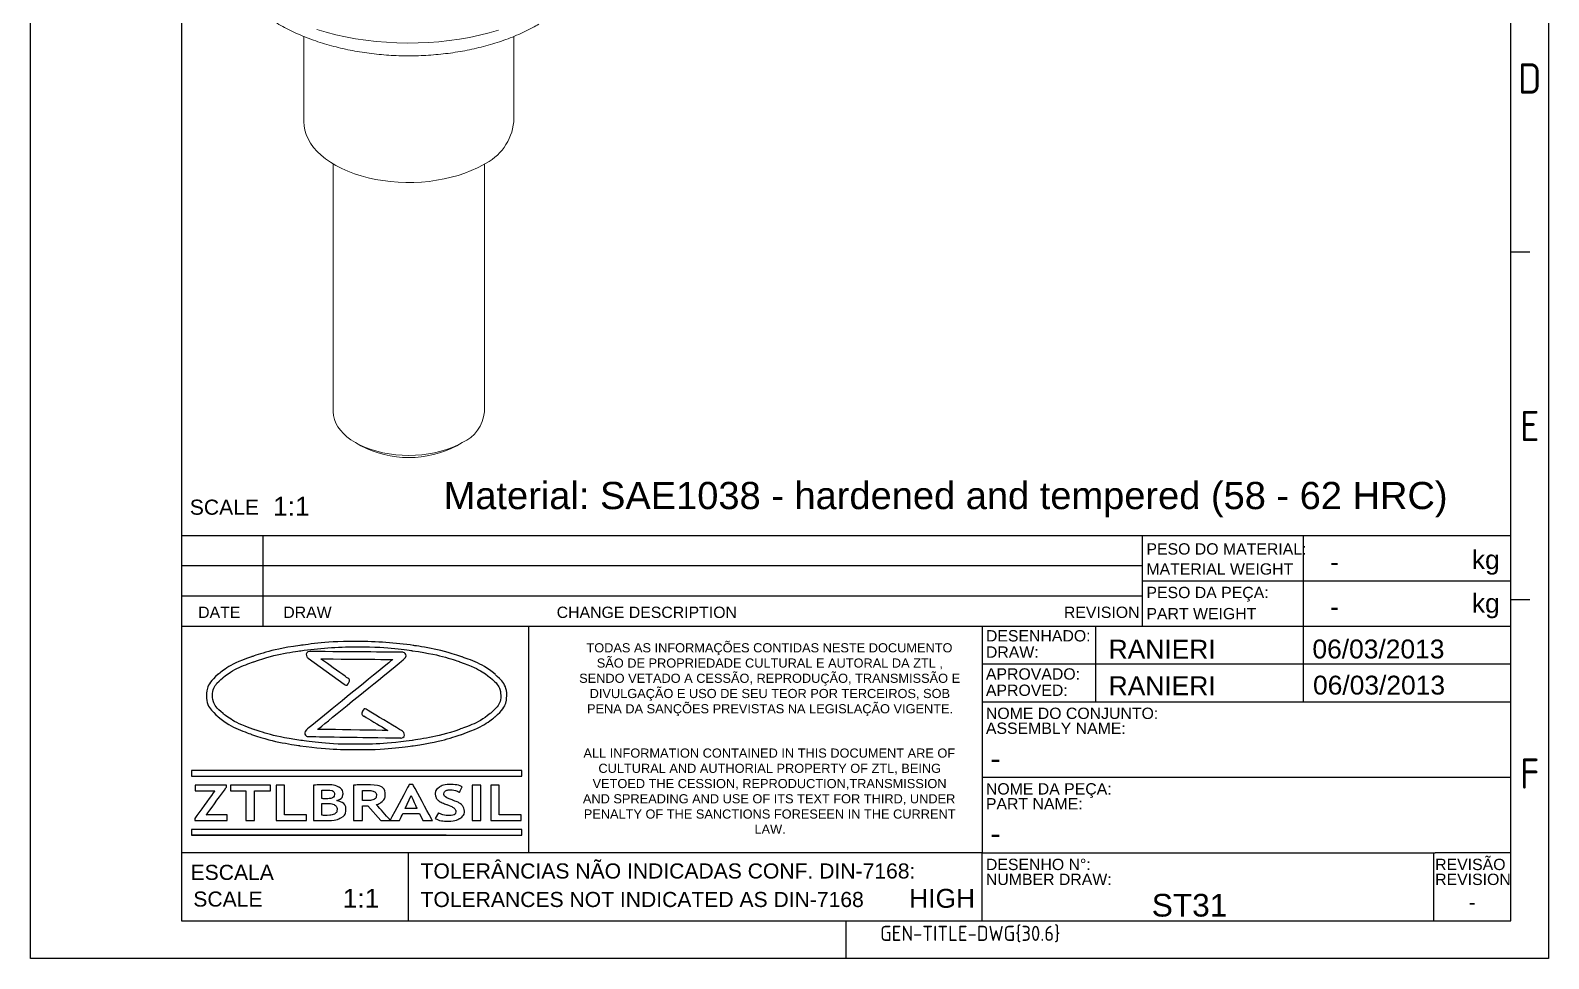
# Model space of a CAD drawing. Header units: millimetres. Extents: x 5006 to 5107, y 1363 to 1504.
# Drawn here: x 5006.1 to 5106.6, y 1363.1 to 1424.6 of the extents above; entities that cross this region are included whole.
import ezdxf
from ezdxf.enums import TextEntityAlignment as Align

# ---------------------------------------------------------------- set-up
doc = ezdxf.new("R2010")
doc.units = ezdxf.units.MM
doc.linetypes.add('ACAD_ISO02W100', pattern=[15, 12, -3])
doc.layers.add('AM_8', color=40, linetype='ACAD_ISO02W100', lineweight=35)
doc.layers.add('Camada 1', color=7, linetype='Continuous')
doc.styles.add('ACISOTS', font='isocp.shx', dxfattribs={"height": 1})
doc.styles.get("Standard").update_dxf_attribs({"font": 'arial.ttf'})

msp = doc.modelspace()

# ---------------------------------------------------------------- linework, layer by layer
at = {"color": 135, "lineweight": 25}
for p, q in [((5006.134, 1363.145), (5006.134, 1503.645)), ((5106.634, 1503.645), (5106.634, 1363.145)), ((5105.384, 1409.895), (5104.134, 1409.895)), ((5105.384, 1386.895), (5104.134, 1386.895)), ((5060.134, 1363.145), (5060.134, 1365.645)), ((5106.634, 1363.145), (5006.134, 1363.145))]:
    msp.add_line(p, q, dxfattribs=at)
for p, q in [((5016.134, 1501.145), (5016.134, 1365.645)), ((5104.134, 1365.645), (5104.134, 1501.145)), ((5016.134, 1391.145), (5104.134, 1391.145)), ((5016.134, 1391.145), (5016.134, 1365.645)), ((5016.134, 1391.145), (5079.758, 1391.145)), ((5021.536, 1385.145), (5021.536, 1391.145)), ((5079.758, 1385.145), (5079.758, 1391.145)), ((5090.384, 1391.145), (5090.384, 1388.145)), ((5104.134, 1365.645), (5104.134, 1391.145)), ((5079.758, 1389.145), (5016.134, 1389.145)), ((5079.758, 1388.145), (5104.134, 1388.145)), ((5090.384, 1388.145), (5090.384, 1385.145)), ((5016.134, 1387.145), (5079.758, 1387.145)), ((5016.134, 1385.145), (5069.134, 1385.145)), ((5039.101, 1385.145), (5039.101, 1370.145)), ((5069.134, 1385.145), (5069.134, 1375.645)), ((5069.134, 1385.145), (5104.134, 1385.145)), ((5076.634, 1385.145), (5076.634, 1380.145)), ((5090.384, 1385.145), (5090.384, 1380.145)), ((5069.134, 1382.645), (5104.134, 1382.645)), ((5069.134, 1380.145), (5104.134, 1380.145)), ((5069.134, 1375.645), (5069.134, 1370.145)), ((5069.134, 1375.145), (5104.134, 1375.145)), ((5069.134, 1370.145), (5016.134, 1370.145)), ((5031.134, 1370.145), (5031.134, 1365.645)), ((5069.134, 1365.645), (5069.134, 1370.145)), ((5069.134, 1370.145), (5099.134, 1370.145)), ((5099.011, 1370.145), (5099.011, 1365.645)), ((5104.134, 1370.145), (5099.134, 1370.145)), ((5016.134, 1365.645), (5104.134, 1365.645)), ((5016.134, 1365.645), (5104.134, 1365.645))]:
    msp.add_line(p, q)
at = {"color": 7, "linetype": 'Continuous', "lineweight": 15}
for p, q in [((5024.236, 1424.177), (5024.236, 1418.523)), ((5038.136, 1418.523), (5038.136, 1424.177)), ((5026.186, 1415.737), (5026.186, 1399.335)), ((5036.186, 1399.335), (5036.186, 1415.737)), ((5027.65, 1397.294), (5028.003, 1397.09)), ((5034.368, 1397.09), (5034.722, 1397.294))]:
    msp.add_line(p, q, dxfattribs=at)
at = {"color": 8, "linetype": 'Continuous', "lineweight": 15, "flags": 128}
msp.add_lwpolyline([(5037.129, 1424.586), (5036.504, 1424.408), (5035.863, 1424.251), (5035.208, 1424.114), (5034.542, 1423.997), (5033.865, 1423.902), (5033.18, 1423.828), (5032.49, 1423.776), (5031.795, 1423.746), (5031.099, 1423.738), (5030.403, 1423.752), (5029.709, 1423.787), (5029.019, 1423.845), (5028.336, 1423.924), (5027.662, 1424.024), (5026.998, 1424.146), (5026.347, 1424.288), (5025.71, 1424.451), (5025.089, 1424.634)], dxfattribs=at)
at = {"color": 7, "linetype": 'Continuous', "lineweight": 15, "flags": 128}
for points in [[(5036.1, 1415.686), (5035.724, 1415.485), (5035.323, 1415.299), (5034.899, 1415.132), (5034.455, 1414.983), (5033.993, 1414.853), (5033.516, 1414.743), (5033.026, 1414.654), (5032.526, 1414.586), (5032.019, 1414.54), (5031.507, 1414.515), (5030.993, 1414.513), (5030.481, 1414.532), (5029.972, 1414.573), (5029.47, 1414.635), (5028.977, 1414.719), (5028.496, 1414.824), (5028.031, 1414.948), (5027.582, 1415.093), (5027.153, 1415.256), (5026.746, 1415.437), (5026.363, 1415.634), (5026.007, 1415.848), (5025.678, 1416.076), (5025.38, 1416.317), (5025.114, 1416.571), (5024.881, 1416.835), (5024.682, 1417.109), (5024.519, 1417.39), (5024.392, 1417.677), (5024.302, 1417.969), (5024.25, 1418.264), (5024.236, 1418.523)], [(5026.186, 1399.335), (5026.205, 1399.083), (5026.262, 1398.833), (5026.356, 1398.588), (5026.487, 1398.347), (5026.654, 1398.115), (5026.856, 1397.891), (5027.09, 1397.679), (5027.356, 1397.479), (5027.65, 1397.294), (5027.972, 1397.123), (5028.318, 1396.97), (5028.686, 1396.835), (5029.073, 1396.719), (5029.476, 1396.622), (5029.892, 1396.547), (5030.318, 1396.492), (5030.75, 1396.459), (5031.186, 1396.448), (5031.622, 1396.459), (5032.054, 1396.492), (5032.48, 1396.547), (5032.896, 1396.622), (5033.299, 1396.719), (5033.686, 1396.835), (5034.054, 1396.97), (5034.4, 1397.123), (5034.721, 1397.294)]]:
    msp.add_lwpolyline(points, dxfattribs=at)
at = {"color": 7, "linetype": 'Continuous', "lineweight": 15}
for centre, radius, start, end in [((5034.617, 1418.899), 3.538, 294.77393, 353.90593), ((5033.696, 1399.575), 2.502, 294.20249, 354.47737), ((5031.186, 1403.178), 6.87, 242.40312, 297.59151)]:
    msp.add_arc(centre, radius, start, end, dxfattribs=at)
msp.add_open_spline([(5018.439, 1431.099), (5018.439, 1430.988), (5018.441, 1430.732), (5018.483, 1430.333), (5018.558, 1429.904), (5018.668, 1429.479), (5018.81, 1429.059), (5018.984, 1428.645), (5019.191, 1428.238), (5019.431, 1427.839), (5019.702, 1427.448), (5020.006, 1427.067), (5020.342, 1426.696), (5020.708, 1426.337), (5021.105, 1425.992), (5021.53, 1425.66), (5021.982, 1425.345), (5022.459, 1425.046), (5022.96, 1424.764), (5023.483, 1424.501), (5024.026, 1424.257), (5024.588, 1424.032), (5025.165, 1423.826), (5025.758, 1423.641), (5026.364, 1423.475), (5026.982, 1423.33), (5027.609, 1423.205), (5028.246, 1423.101), (5028.889, 1423.018), (5029.538, 1422.955), (5030.191, 1422.913), (5030.846, 1422.892), (5031.502, 1422.891), (5032.158, 1422.912), (5032.811, 1422.953), (5033.459, 1423.015), (5034.103, 1423.098), (5034.739, 1423.201), (5035.367, 1423.325), (5035.985, 1423.47), (5036.592, 1423.635), (5037.185, 1423.819), (5037.764, 1424.024), (5038.327, 1424.249), (5038.872, 1424.494), (5039.359, 1424.737), (5039.657, 1424.905), (5039.787, 1424.978)], degree=3, knots=[0, 0, 0, 0, 0.01561112, 0.03597616, 0.05635653, 0.07681303, 0.0974032, 0.11817922, 0.13918554, 0.16045631, 0.18201294, 0.20386216, 0.22599524, 0.24838886, 0.27100779, 0.29380913, 0.31674717, 0.33977785, 0.36286223, 0.38596707, 0.40906272, 0.43213401, 0.45517145, 0.47817008, 0.5011284, 0.52404742, 0.54692997, 0.56978012, 0.59260279, 0.61540349, 0.63818809, 0.6609627, 0.68373359, 0.70650715, 0.7292877, 0.75208166, 0.77489549, 0.79773557, 0.82060814, 0.84351916, 0.86647413, 0.8894778, 0.91253377, 0.93564394, 0.95880776, 0.98202122, 1, 1, 1, 1], dxfattribs=at)
at = {"layer": 'AM_8', "color": 0, "linetype": 'Continuous'}
msp.add_line((5016.797, 1371.315), (5033.649, 1371.315), dxfattribs=at)
at = {"layer": 'Camada 1'}
for points, knots in [([(5027.73, 1384.132), (5029.057, 1384.132), (5030.326, 1384.039), (5031.484, 1383.871), (5031.484, 1383.871), (5032.689, 1383.696), (5033.775, 1383.44), (5034.686, 1383.122), (5034.686, 1383.122), (5035.62, 1382.796), (5036.375, 1382.402), (5036.891, 1381.961), (5036.891, 1381.961), (5037.393, 1381.532), (5037.671, 1381.057), (5037.671, 1380.555), (5037.671, 1380.555), (5037.671, 1380.053), (5037.393, 1379.579), (5036.891, 1379.15), (5036.891, 1379.15), (5036.375, 1378.709), (5035.62, 1378.315), (5034.686, 1377.989), (5034.686, 1377.989), (5033.775, 1377.671), (5032.689, 1377.414), (5031.484, 1377.239), (5031.484, 1377.239), (5030.326, 1377.071), (5029.057, 1376.978), (5027.73, 1376.978), (5027.73, 1376.978), (5026.403, 1376.978), (5025.135, 1377.071), (5023.976, 1377.239), (5023.976, 1377.239), (5022.772, 1377.414), (5021.686, 1377.671), (5020.775, 1377.989), (5020.775, 1377.989), (5019.84, 1378.315), (5019.086, 1378.709), (5018.57, 1379.15), (5018.57, 1379.15), (5018.068, 1379.579), (5017.79, 1380.053), (5017.79, 1380.555), (5017.79, 1380.555), (5017.79, 1381.057), (5018.068, 1381.532), (5018.57, 1381.961), (5018.57, 1381.961), (5019.086, 1382.402), (5019.84, 1382.796), (5020.775, 1383.122), (5020.775, 1383.122), (5021.686, 1383.44), (5022.772, 1383.696), (5023.976, 1383.871), (5023.976, 1383.871), (5025.135, 1384.039), (5026.403, 1384.132), (5027.73, 1384.132)], [0, 0, 0, 0, 0.0588235, 0.0588235, 0.0588235, 0.0882353, 0.1176471, 0.1176471, 0.1176471, 0.1470588, 0.1764706, 0.1764706, 0.1764706, 0.2058824, 0.2352941, 0.2352941, 0.2352941, 0.2647059, 0.2941176, 0.2941176, 0.2941176, 0.3235294, 0.3529412, 0.3529412, 0.3529412, 0.3823529, 0.4117647, 0.4117647, 0.4117647, 0.4411765, 0.4705882, 0.4705882, 0.4705882, 0.5, 0.5294118, 0.5294118, 0.5294118, 0.5588235, 0.5882353, 0.5882353, 0.5882353, 0.6176471, 0.6470588, 0.6470588, 0.6470588, 0.6764706, 0.7058824, 0.7058824, 0.7058824, 0.7352941, 0.7647059, 0.7647059, 0.7647059, 0.7941176, 0.8235294, 0.8235294, 0.8235294, 0.8529412, 0.8823529, 0.8823529, 0.8823529, 0.9411765, 1, 1, 1, 1]), ([(5027.73, 1383.779), (5026.426, 1383.779), (5025.182, 1383.689), (5024.048, 1383.524), (5024.048, 1383.524), (5022.869, 1383.354), (5021.808, 1383.104), (5020.92, 1382.794), (5020.92, 1382.794), (5020.056, 1382.492), (5019.361, 1382.136), (5018.886, 1381.745), (5018.886, 1381.745), (5018.437, 1381.374), (5018.188, 1380.972), (5018.188, 1380.555), (5018.188, 1380.555), (5018.188, 1380.139), (5018.437, 1379.737), (5018.886, 1379.365), (5018.886, 1379.365), (5019.361, 1378.974), (5020.056, 1378.618), (5020.92, 1378.317), (5020.92, 1378.317), (5021.808, 1378.007), (5022.869, 1377.757), (5024.048, 1377.586), (5024.048, 1377.586), (5025.182, 1377.422), (5026.426, 1377.331), (5027.73, 1377.331), (5027.73, 1377.331), (5029.034, 1377.331), (5030.278, 1377.422), (5031.413, 1377.586), (5031.413, 1377.586), (5032.592, 1377.757), (5033.653, 1378.007), (5034.54, 1378.317), (5034.54, 1378.317), (5035.404, 1378.618), (5036.1, 1378.974), (5036.574, 1379.365), (5036.574, 1379.365), (5037.024, 1379.737), (5037.273, 1380.139), (5037.273, 1380.555), (5037.273, 1380.555), (5037.273, 1380.972), (5037.024, 1381.374), (5036.574, 1381.745), (5036.574, 1381.745), (5036.1, 1382.136), (5035.404, 1382.492), (5034.54, 1382.794), (5034.54, 1382.794), (5033.653, 1383.104), (5032.592, 1383.354), (5031.413, 1383.524), (5031.413, 1383.524), (5030.278, 1383.689), (5029.034, 1383.779), (5027.73, 1383.779)], [0, 0, 0, 0, 0.0588235, 0.0588235, 0.0588235, 0.0882353, 0.1176471, 0.1176471, 0.1176471, 0.1470588, 0.1764706, 0.1764706, 0.1764706, 0.2058824, 0.2352941, 0.2352941, 0.2352941, 0.2647059, 0.2941176, 0.2941176, 0.2941176, 0.3235294, 0.3529412, 0.3529412, 0.3529412, 0.3823529, 0.4117647, 0.4117647, 0.4117647, 0.4411765, 0.4705882, 0.4705882, 0.4705882, 0.5, 0.5294118, 0.5294118, 0.5294118, 0.5588235, 0.5882353, 0.5882353, 0.5882353, 0.6176471, 0.6470588, 0.6470588, 0.6470588, 0.6764706, 0.7058824, 0.7058824, 0.7058824, 0.7352941, 0.7647059, 0.7647059, 0.7647059, 0.7941176, 0.8235294, 0.8235294, 0.8235294, 0.8529412, 0.8823529, 0.8823529, 0.8823529, 0.9411765, 1, 1, 1, 1]), ([(5026.904, 1381.317), (5026.904, 1381.317), (5024.522, 1383.023), (5024.522, 1383.023), (5024.522, 1383.023), (5024.345, 1383.15), (5024.417, 1383.473), (5024.626, 1383.471), (5024.626, 1383.471), (5024.626, 1383.471), (5030.776, 1383.422), (5030.776, 1383.422), (5030.776, 1383.422), (5030.978, 1383.42), (5031.053, 1383.116), (5030.888, 1382.981), (5030.888, 1382.981), (5030.888, 1382.981), (5025.162, 1378.317), (5025.162, 1378.317), (5025.162, 1378.317), (5025.162, 1378.317), (5029.803, 1378.242), (5029.803, 1378.242), (5029.803, 1378.242), (5029.803, 1378.242), (5028.242, 1379.182), (5028.242, 1379.182), (5028.242, 1379.182), (5028.14, 1379.244), (5028.037, 1379.306), (5028.126, 1379.52), (5028.126, 1379.52), (5028.216, 1379.735), (5028.319, 1379.673), (5028.421, 1379.611), (5028.421, 1379.611), (5028.421, 1379.611), (5030.761, 1378.202), (5030.761, 1378.202), (5030.761, 1378.202), (5030.953, 1378.086), (5030.885, 1377.743), (5030.669, 1377.746), (5030.669, 1377.746), (5030.669, 1377.746), (5024.519, 1377.845), (5024.519, 1377.845), (5024.519, 1377.845), (5024.318, 1377.848), (5024.244, 1378.152), (5024.408, 1378.285), (5024.408, 1378.285), (5024.408, 1378.285), (5030.128, 1382.945), (5030.128, 1382.945), (5030.128, 1382.945), (5030.128, 1382.945), (5025.361, 1382.984), (5025.361, 1382.984), (5025.361, 1382.984), (5025.361, 1382.984), (5027.109, 1381.731), (5027.109, 1381.731), (5027.109, 1381.731), (5027.207, 1381.661), (5027.304, 1381.591), (5027.201, 1381.384), (5027.201, 1381.384), (5027.098, 1381.177), (5027.001, 1381.247), (5026.904, 1381.317)], [0, 0, 0, 0, 0.0526316, 0.0526316, 0.0526316, 0.0789474, 0.1052632, 0.1052632, 0.1052632, 0.1315789, 0.1578947, 0.1578947, 0.1578947, 0.1842105, 0.2105263, 0.2105263, 0.2105263, 0.2368421, 0.2631579, 0.2631579, 0.2631579, 0.2894737, 0.3157895, 0.3157895, 0.3157895, 0.3421053, 0.3684211, 0.3684211, 0.3684211, 0.3947368, 0.4210526, 0.4210526, 0.4210526, 0.4473684, 0.4736842, 0.4736842, 0.4736842, 0.5, 0.5263158, 0.5263158, 0.5263158, 0.5526316, 0.5789474, 0.5789474, 0.5789474, 0.6052632, 0.6315789, 0.6315789, 0.6315789, 0.6578947, 0.6842105, 0.6842105, 0.6842105, 0.7105263, 0.7368421, 0.7368421, 0.7368421, 0.7631579, 0.7894737, 0.7894737, 0.7894737, 0.8157895, 0.8421053, 0.8421053, 0.8421053, 0.8684211, 0.8947368, 0.8947368, 0.8947368, 0.9473684, 1, 1, 1, 1]), ([(5016.839, 1375.598), (5016.839, 1375.598), (5038.621, 1375.598), (5038.621, 1375.598), (5038.621, 1375.598), (5038.621, 1375.598), (5038.664, 1375.598), (5038.664, 1375.598), (5038.664, 1375.598), (5038.664, 1375.598), (5038.664, 1375.555), (5038.664, 1375.555), (5038.664, 1375.555), (5038.664, 1375.555), (5038.664, 1375.272), (5038.664, 1375.272), (5038.664, 1375.272), (5038.664, 1375.272), (5038.664, 1375.229), (5038.664, 1375.229), (5038.664, 1375.229), (5038.664, 1375.229), (5038.621, 1375.229), (5038.621, 1375.229), (5038.621, 1375.229), (5038.621, 1375.229), (5016.839, 1375.229), (5016.839, 1375.229), (5016.839, 1375.229), (5016.839, 1375.229), (5016.797, 1375.229), (5016.797, 1375.229), (5016.797, 1375.229), (5016.797, 1375.229), (5016.797, 1375.272), (5016.797, 1375.272), (5016.797, 1375.272), (5016.797, 1375.272), (5016.797, 1375.555), (5016.797, 1375.555), (5016.797, 1375.555), (5016.797, 1375.555), (5016.797, 1375.598), (5016.797, 1375.598), (5016.797, 1375.598), (5016.797, 1375.598), (5016.839, 1375.598), (5016.839, 1375.598)], [0, 0, 0, 0, 0.0769231, 0.0769231, 0.0769231, 0.1153846, 0.1538462, 0.1538462, 0.1538462, 0.1923077, 0.2307692, 0.2307692, 0.2307692, 0.2692308, 0.3076923, 0.3076923, 0.3076923, 0.3461538, 0.3846154, 0.3846154, 0.3846154, 0.4230769, 0.4615385, 0.4615385, 0.4615385, 0.5, 0.5384615, 0.5384615, 0.5384615, 0.5769231, 0.6153846, 0.6153846, 0.6153846, 0.6538462, 0.6923077, 0.6923077, 0.6923077, 0.7307692, 0.7692308, 0.7692308, 0.7692308, 0.8076923, 0.8461538, 0.8461538, 0.8461538, 0.9230769, 1, 1, 1, 1]), ([(5017.013, 1372.283), (5017.013, 1372.283), (5017.013, 1372.417), (5017.013, 1372.417), (5017.013, 1372.417), (5017.013, 1372.417), (5018.346, 1374.26), (5018.346, 1374.26), (5018.346, 1374.26), (5018.346, 1374.26), (5017.036, 1374.26), (5017.036, 1374.26), (5017.036, 1374.26), (5017.036, 1374.26), (5017.036, 1374.63), (5017.036, 1374.63), (5017.036, 1374.63), (5017.036, 1374.63), (5019.118, 1374.63), (5019.118, 1374.63), (5019.118, 1374.63), (5019.118, 1374.63), (5019.118, 1374.496), (5019.118, 1374.496), (5019.118, 1374.496), (5019.118, 1374.496), (5017.782, 1372.653), (5017.782, 1372.653), (5017.782, 1372.653), (5017.782, 1372.653), (5019.166, 1372.653), (5019.166, 1372.653), (5019.166, 1372.653), (5019.166, 1372.653), (5019.166, 1372.283), (5019.166, 1372.283), (5019.166, 1372.283), (5019.166, 1372.283), (5017.013, 1372.283), (5017.013, 1372.283)], [0, 0, 0, 0, 0.0909091, 0.0909091, 0.0909091, 0.1363636, 0.1818182, 0.1818182, 0.1818182, 0.2272727, 0.2727273, 0.2727273, 0.2727273, 0.3181818, 0.3636364, 0.3636364, 0.3636364, 0.4090909, 0.4545455, 0.4545455, 0.4545455, 0.5, 0.5454545, 0.5454545, 0.5454545, 0.5909091, 0.6363636, 0.6363636, 0.6363636, 0.6818182, 0.7272727, 0.7272727, 0.7272727, 0.7727273, 0.8181818, 0.8181818, 0.8181818, 0.9090909, 1, 1, 1, 1]), ([(5020.967, 1374.26), (5020.967, 1374.26), (5020.967, 1372.283), (5020.967, 1372.283), (5020.967, 1372.283), (5020.967, 1372.283), (5020.4, 1372.283), (5020.4, 1372.283), (5020.4, 1372.283), (5020.4, 1372.283), (5020.4, 1374.26), (5020.4, 1374.26), (5020.4, 1374.26), (5020.4, 1374.26), (5019.384, 1374.26), (5019.384, 1374.26), (5019.384, 1374.26), (5019.384, 1374.26), (5019.384, 1374.63), (5019.384, 1374.63), (5019.384, 1374.63), (5019.384, 1374.63), (5022.029, 1374.63), (5022.029, 1374.63), (5022.029, 1374.63), (5022.029, 1374.63), (5022.029, 1374.26), (5022.029, 1374.26), (5022.029, 1374.26), (5022.029, 1374.26), (5020.967, 1374.26), (5020.967, 1374.26)], [0, 0, 0, 0, 0.1111111, 0.1111111, 0.1111111, 0.1666667, 0.2222222, 0.2222222, 0.2222222, 0.2777778, 0.3333333, 0.3333333, 0.3333333, 0.3888889, 0.4444444, 0.4444444, 0.4444444, 0.5, 0.5555556, 0.5555556, 0.5555556, 0.6111111, 0.6666667, 0.6666667, 0.6666667, 0.7222222, 0.7777778, 0.7777778, 0.7777778, 0.8888889, 1, 1, 1, 1]), ([(5022.4, 1372.283), (5022.4, 1372.283), (5022.4, 1374.63), (5022.4, 1374.63), (5022.4, 1374.63), (5022.4, 1374.63), (5022.967, 1374.63), (5022.967, 1374.63), (5022.967, 1374.63), (5022.967, 1374.63), (5022.967, 1372.653), (5022.967, 1372.653), (5022.967, 1372.653), (5022.967, 1372.653), (5024.411, 1372.653), (5024.411, 1372.653), (5024.411, 1372.653), (5024.411, 1372.653), (5024.411, 1372.283), (5024.411, 1372.283), (5024.411, 1372.283), (5024.411, 1372.283), (5022.4, 1372.283), (5022.4, 1372.283)], [0, 0, 0, 0, 0.1428571, 0.1428571, 0.1428571, 0.2142857, 0.2857143, 0.2857143, 0.2857143, 0.3571429, 0.4285714, 0.4285714, 0.4285714, 0.5, 0.5714286, 0.5714286, 0.5714286, 0.6428571, 0.7142857, 0.7142857, 0.7142857, 0.8571429, 1, 1, 1, 1]), ([(5025.845, 1372.283), (5025.845, 1372.283), (5024.868, 1372.283), (5024.868, 1372.283), (5024.868, 1372.283), (5024.868, 1372.283), (5024.868, 1374.629), (5024.868, 1374.629), (5024.868, 1374.629), (5025.299, 1374.644), (5025.6, 1374.651), (5025.773, 1374.651), (5025.773, 1374.651), (5026.105, 1374.651), (5026.364, 1374.599), (5026.551, 1374.495), (5026.551, 1374.495), (5026.738, 1374.391), (5026.831, 1374.242), (5026.831, 1374.049), (5026.831, 1374.049), (5026.831, 1373.863), (5026.697, 1373.716), (5026.43, 1373.608), (5026.43, 1373.608), (5026.826, 1373.506), (5027.025, 1373.297), (5027.025, 1372.98), (5027.025, 1372.98), (5027.025, 1372.766), (5026.915, 1372.597), (5026.696, 1372.471), (5026.696, 1372.471), (5026.476, 1372.346), (5026.193, 1372.283), (5025.845, 1372.283)], [0, 0, 0, 0, 0.1, 0.1, 0.1, 0.15, 0.2, 0.2, 0.2, 0.25, 0.3, 0.3, 0.3, 0.35, 0.4, 0.4, 0.4, 0.45, 0.5, 0.5, 0.5, 0.55, 0.6, 0.6, 0.6, 0.65, 0.7, 0.7, 0.7, 0.75, 0.8, 0.8, 0.8, 0.9, 1, 1, 1, 1]), ([(5025.435, 1374.296), (5025.435, 1374.296), (5025.435, 1373.733), (5025.435, 1373.733), (5025.435, 1373.733), (5025.522, 1373.729), (5025.614, 1373.727), (5025.71, 1373.727), (5025.71, 1373.727), (5026.079, 1373.727), (5026.264, 1373.829), (5026.264, 1374.033), (5026.264, 1374.033), (5026.264, 1374.213), (5026.096, 1374.303), (5025.76, 1374.303), (5025.76, 1374.303), (5025.672, 1374.303), (5025.563, 1374.301), (5025.435, 1374.296)], [0, 0, 0, 0, 0.1666667, 0.1666667, 0.1666667, 0.25, 0.3333333, 0.3333333, 0.3333333, 0.4166667, 0.5, 0.5, 0.5, 0.5833333, 0.6666667, 0.6666667, 0.6666667, 0.8333333, 1, 1, 1, 1]), ([(5029.327, 1372.283), (5029.327, 1372.283), (5028.475, 1373.252), (5028.475, 1373.252), (5028.475, 1373.252), (5028.389, 1373.253), (5028.27, 1373.257), (5028.115, 1373.264), (5028.115, 1373.264), (5028.115, 1373.264), (5028.115, 1372.283), (5028.115, 1372.283), (5028.115, 1372.283), (5028.115, 1372.283), (5027.526, 1372.283), (5027.526, 1372.283), (5027.526, 1372.283), (5027.526, 1372.283), (5027.526, 1374.63), (5027.526, 1374.63), (5027.526, 1374.63), (5027.558, 1374.63), (5027.681, 1374.634), (5027.895, 1374.643), (5027.895, 1374.643), (5028.109, 1374.651), (5028.281, 1374.655), (5028.412, 1374.655), (5028.412, 1374.655), (5029.223, 1374.655), (5029.629, 1374.424), (5029.629, 1373.962), (5029.629, 1373.962), (5029.629, 1373.823), (5029.572, 1373.697), (5029.461, 1373.582), (5029.461, 1373.582), (5029.349, 1373.468), (5029.208, 1373.388), (5029.038, 1373.341), (5029.038, 1373.341), (5029.038, 1373.341), (5029.982, 1372.283), (5029.982, 1372.283), (5029.982, 1372.283), (5029.982, 1372.283), (5029.327, 1372.283), (5029.327, 1372.283)], [0, 0, 0, 0, 0.0769231, 0.0769231, 0.0769231, 0.1153846, 0.1538462, 0.1538462, 0.1538462, 0.1923077, 0.2307692, 0.2307692, 0.2307692, 0.2692308, 0.3076923, 0.3076923, 0.3076923, 0.3461538, 0.3846154, 0.3846154, 0.3846154, 0.4230769, 0.4615385, 0.4615385, 0.4615385, 0.5, 0.5384615, 0.5384615, 0.5384615, 0.5769231, 0.6153846, 0.6153846, 0.6153846, 0.6538462, 0.6923077, 0.6923077, 0.6923077, 0.7307692, 0.7692308, 0.7692308, 0.7692308, 0.8076923, 0.8461538, 0.8461538, 0.8461538, 0.9230769, 1, 1, 1, 1]), ([(5028.115, 1374.268), (5028.115, 1374.268), (5028.115, 1373.616), (5028.115, 1373.616), (5028.115, 1373.616), (5028.22, 1373.61), (5028.3, 1373.607), (5028.355, 1373.607), (5028.355, 1373.607), (5028.592, 1373.607), (5028.765, 1373.631), (5028.875, 1373.68), (5028.875, 1373.68), (5028.985, 1373.73), (5029.04, 1373.825), (5029.04, 1373.967), (5029.04, 1373.967), (5029.04, 1374.082), (5028.981, 1374.163), (5028.863, 1374.209), (5028.863, 1374.209), (5028.745, 1374.255), (5028.56, 1374.278), (5028.307, 1374.278), (5028.307, 1374.278), (5028.246, 1374.278), (5028.182, 1374.275), (5028.115, 1374.268)], [0, 0, 0, 0, 0.125, 0.125, 0.125, 0.1875, 0.25, 0.25, 0.25, 0.3125, 0.375, 0.375, 0.375, 0.4375, 0.5, 0.5, 0.5, 0.5625, 0.625, 0.625, 0.625, 0.6875, 0.75, 0.75, 0.75, 0.875, 1, 1, 1, 1]), ([(5032.119, 1372.283), (5032.119, 1372.283), (5031.886, 1372.759), (5031.886, 1372.759), (5031.886, 1372.759), (5031.886, 1372.759), (5030.791, 1372.759), (5030.791, 1372.759), (5030.791, 1372.759), (5030.791, 1372.759), (5030.568, 1372.283), (5030.568, 1372.283), (5030.568, 1372.283), (5030.568, 1372.283), (5029.938, 1372.283), (5029.938, 1372.283), (5029.938, 1372.283), (5029.938, 1372.283), (5031.212, 1374.663), (5031.212, 1374.663), (5031.212, 1374.663), (5031.212, 1374.663), (5031.461, 1374.663), (5031.461, 1374.663), (5031.461, 1374.663), (5031.461, 1374.663), (5032.745, 1372.283), (5032.745, 1372.283), (5032.745, 1372.283), (5032.745, 1372.283), (5032.119, 1372.283), (5032.119, 1372.283)], [0, 0, 0, 0, 0.1111111, 0.1111111, 0.1111111, 0.1666667, 0.2222222, 0.2222222, 0.2222222, 0.2777778, 0.3333333, 0.3333333, 0.3333333, 0.3888889, 0.4444444, 0.4444444, 0.4444444, 0.5, 0.5555556, 0.5555556, 0.5555556, 0.6111111, 0.6666667, 0.6666667, 0.6666667, 0.7222222, 0.7777778, 0.7777778, 0.7777778, 0.8888889, 1, 1, 1, 1]), ([(5031.336, 1373.945), (5031.336, 1373.945), (5030.952, 1373.078), (5030.952, 1373.078), (5030.952, 1373.078), (5030.952, 1373.078), (5031.72, 1373.078), (5031.72, 1373.078), (5031.72, 1373.078), (5031.72, 1373.078), (5031.336, 1373.945), (5031.336, 1373.945)], [0, 0, 0, 0, 0.25, 0.25, 0.25, 0.375, 0.5, 0.5, 0.5, 0.75, 1, 1, 1, 1]), ([(5032.93, 1372.412), (5032.93, 1372.412), (5033.14, 1372.786), (5033.14, 1372.786), (5033.14, 1372.786), (5033.363, 1372.671), (5033.584, 1372.613), (5033.8, 1372.613), (5033.8, 1372.613), (5034.134, 1372.613), (5034.3, 1372.699), (5034.3, 1372.869), (5034.3, 1372.869), (5034.3, 1372.95), (5034.26, 1373.026), (5034.182, 1373.098), (5034.182, 1373.098), (5034.104, 1373.171), (5033.942, 1373.253), (5033.697, 1373.343), (5033.697, 1373.343), (5033.452, 1373.433), (5033.287, 1373.508), (5033.202, 1373.566), (5033.202, 1373.566), (5033.117, 1373.624), (5033.051, 1373.693), (5033.005, 1373.773), (5033.005, 1373.773), (5032.96, 1373.853), (5032.937, 1373.942), (5032.937, 1374.039), (5032.937, 1374.039), (5032.937, 1374.221), (5033.028, 1374.371), (5033.208, 1374.491), (5033.208, 1374.491), (5033.389, 1374.611), (5033.622, 1374.67), (5033.905, 1374.67), (5033.905, 1374.67), (5034.274, 1374.67), (5034.545, 1374.62), (5034.719, 1374.518), (5034.719, 1374.518), (5034.719, 1374.518), (5034.546, 1374.16), (5034.546, 1374.16), (5034.546, 1374.16), (5034.347, 1374.264), (5034.137, 1374.316), (5033.916, 1374.316), (5033.916, 1374.316), (5033.785, 1374.316), (5033.684, 1374.291), (5033.612, 1374.24), (5033.612, 1374.24), (5033.54, 1374.19), (5033.504, 1374.123), (5033.504, 1374.042), (5033.504, 1374.042), (5033.504, 1373.908), (5033.706, 1373.768), (5034.112, 1373.622), (5034.112, 1373.622), (5034.326, 1373.546), (5034.48, 1373.475), (5034.574, 1373.41), (5034.574, 1373.41), (5034.669, 1373.346), (5034.741, 1373.27), (5034.79, 1373.184), (5034.79, 1373.184), (5034.84, 1373.098), (5034.865, 1373.002), (5034.865, 1372.897), (5034.865, 1372.897), (5034.865, 1372.706), (5034.763, 1372.55), (5034.558, 1372.427), (5034.558, 1372.427), (5034.354, 1372.304), (5034.08, 1372.243), (5033.737, 1372.243), (5033.737, 1372.243), (5033.439, 1372.243), (5033.17, 1372.299), (5032.93, 1372.412)], [0, 0, 0, 0, 0.0434783, 0.0434783, 0.0434783, 0.0652174, 0.0869565, 0.0869565, 0.0869565, 0.1086957, 0.1304348, 0.1304348, 0.1304348, 0.1521739, 0.173913, 0.173913, 0.173913, 0.1956522, 0.2173913, 0.2173913, 0.2173913, 0.2391304, 0.2608696, 0.2608696, 0.2608696, 0.2826087, 0.3043478, 0.3043478, 0.3043478, 0.326087, 0.3478261, 0.3478261, 0.3478261, 0.3695652, 0.3913043, 0.3913043, 0.3913043, 0.4130435, 0.4347826, 0.4347826, 0.4347826, 0.4565217, 0.4782609, 0.4782609, 0.4782609, 0.5, 0.5217391, 0.5217391, 0.5217391, 0.5434783, 0.5652174, 0.5652174, 0.5652174, 0.5869565, 0.6086957, 0.6086957, 0.6086957, 0.6304348, 0.6521739, 0.6521739, 0.6521739, 0.673913, 0.6956522, 0.6956522, 0.6956522, 0.7173913, 0.7391304, 0.7391304, 0.7391304, 0.7608696, 0.7826087, 0.7826087, 0.7826087, 0.8043478, 0.826087, 0.826087, 0.826087, 0.8478261, 0.8695652, 0.8695652, 0.8695652, 0.8913043, 0.9130435, 0.9130435, 0.9130435, 0.9565217, 1, 1, 1, 1]), ([(5035.377, 1372.283), (5035.377, 1372.283), (5035.377, 1374.63), (5035.377, 1374.63), (5035.377, 1374.63), (5035.377, 1374.63), (5035.944, 1374.63), (5035.944, 1374.63), (5035.944, 1374.63), (5035.944, 1374.63), (5035.944, 1372.283), (5035.944, 1372.283), (5035.944, 1372.283), (5035.944, 1372.283), (5035.377, 1372.283), (5035.377, 1372.283)], [0, 0, 0, 0, 0.2, 0.2, 0.2, 0.3, 0.4, 0.4, 0.4, 0.5, 0.6, 0.6, 0.6, 0.8, 1, 1, 1, 1]), ([(5036.609, 1372.283), (5036.609, 1372.283), (5036.609, 1374.63), (5036.609, 1374.63), (5036.609, 1374.63), (5036.609, 1374.63), (5037.176, 1374.63), (5037.176, 1374.63), (5037.176, 1374.63), (5037.176, 1374.63), (5037.176, 1372.653), (5037.176, 1372.653), (5037.176, 1372.653), (5037.176, 1372.653), (5038.62, 1372.653), (5038.62, 1372.653), (5038.62, 1372.653), (5038.62, 1372.653), (5038.62, 1372.283), (5038.62, 1372.283), (5038.62, 1372.283), (5038.62, 1372.283), (5036.609, 1372.283), (5036.609, 1372.283)], [0, 0, 0, 0, 0.1428571, 0.1428571, 0.1428571, 0.2142857, 0.2857143, 0.2857143, 0.2857143, 0.3571429, 0.4285714, 0.4285714, 0.4285714, 0.5, 0.5714286, 0.5714286, 0.5714286, 0.6428571, 0.7142857, 0.7142857, 0.7142857, 0.8571429, 1, 1, 1, 1]), ([(5025.435, 1373.408), (5025.435, 1373.408), (5025.435, 1372.632), (5025.435, 1372.632), (5025.435, 1372.632), (5025.55, 1372.625), (5025.643, 1372.621), (5025.714, 1372.621), (5025.714, 1372.621), (5025.967, 1372.621), (5026.151, 1372.653), (5026.265, 1372.715), (5026.265, 1372.715), (5026.379, 1372.778), (5026.436, 1372.883), (5026.436, 1373.029), (5026.436, 1373.029), (5026.436, 1373.163), (5026.383, 1373.26), (5026.277, 1373.321), (5026.277, 1373.321), (5026.17, 1373.382), (5025.985, 1373.412), (5025.721, 1373.412), (5025.721, 1373.412), (5025.666, 1373.412), (5025.571, 1373.411), (5025.435, 1373.408)], [0, 0, 0, 0, 0.125, 0.125, 0.125, 0.1875, 0.25, 0.25, 0.25, 0.3125, 0.375, 0.375, 0.375, 0.4375, 0.5, 0.5, 0.5, 0.5625, 0.625, 0.625, 0.625, 0.6875, 0.75, 0.75, 0.75, 0.875, 1, 1, 1, 1]), ([(5016.839, 1371.684), (5016.839, 1371.684), (5038.621, 1371.684), (5038.621, 1371.684), (5038.621, 1371.684), (5038.621, 1371.684), (5038.664, 1371.684), (5038.664, 1371.684), (5038.664, 1371.684), (5038.664, 1371.684), (5038.664, 1371.641), (5038.664, 1371.641), (5038.664, 1371.641), (5038.664, 1371.641), (5038.664, 1371.358), (5038.664, 1371.358), (5038.664, 1371.358), (5038.664, 1371.358), (5038.664, 1371.315), (5038.664, 1371.315), (5038.664, 1371.315), (5038.664, 1371.315), (5038.621, 1371.315), (5038.621, 1371.315), (5038.621, 1371.315), (5038.621, 1371.315), (5016.839, 1371.315), (5016.839, 1371.315), (5016.839, 1371.315), (5016.839, 1371.315), (5016.797, 1371.315), (5016.797, 1371.315), (5016.797, 1371.315), (5016.797, 1371.315), (5016.797, 1371.358), (5016.797, 1371.358), (5016.797, 1371.358), (5016.797, 1371.358), (5016.797, 1371.641), (5016.797, 1371.641), (5016.797, 1371.641), (5016.797, 1371.641), (5016.797, 1371.684), (5016.797, 1371.684), (5016.797, 1371.684), (5016.797, 1371.684), (5016.839, 1371.684), (5016.839, 1371.684)], [0, 0, 0, 0, 0.0769231, 0.0769231, 0.0769231, 0.1153846, 0.1538462, 0.1538462, 0.1538462, 0.1923077, 0.2307692, 0.2307692, 0.2307692, 0.2692308, 0.3076923, 0.3076923, 0.3076923, 0.3461538, 0.3846154, 0.3846154, 0.3846154, 0.4230769, 0.4615385, 0.4615385, 0.4615385, 0.5, 0.5384615, 0.5384615, 0.5384615, 0.5769231, 0.6153846, 0.6153846, 0.6153846, 0.6538462, 0.6923077, 0.6923077, 0.6923077, 0.7307692, 0.7692308, 0.7692308, 0.7692308, 0.8076923, 0.8461538, 0.8461538, 0.8461538, 0.9230769, 1, 1, 1, 1])]:
    msp.add_open_spline(points, degree=3, knots=knots, dxfattribs=at)

# ---------------------------------------------------------------- texts
at = {"color": 135, "lineweight": 25, "style": 'ACISOTS'}
for s, p in [('D', (5105.384, 1421.395)), ('E', (5105.384, 1398.395)), ('F', (5105.384, 1375.395))]:
    msp.add_text(s, height=2, dxfattribs=at).set_placement(p, align=Align.MIDDLE)
for s, height, p in [('SCALE', 1, (5016.688, 1392.522)), ('PESO DO MATERIAL:', 0.75, (5080.01, 1389.884)), ('kg', 1.25, (5101.551, 1388.925)), ('MATERIAL WEIGHT', 0.75, (5080.01, 1388.556)), ('PESO DA PEÇA:', 0.75, (5080.01, 1387.002)), ('kg', 1.25, (5101.551, 1386.041)), ('DATE', 0.75, (5017.242, 1385.69)), ('DRAW', 0.75, (5022.876, 1385.69)), ('CHANGE DESCRIPTION', 0.75, (5040.973, 1385.69)), ('REVISION', 0.75, (5074.547, 1385.69)), ('PART WEIGHT', 0.75, (5080.01, 1385.602)), ('DESENHADO:', 0.75, (5069.386, 1384.135)), ('DRAW:', 0.75, (5069.386, 1383.057)), ('APROVADO:', 0.75, (5069.386, 1381.609)), ('APROVED:', 0.75, (5069.386, 1380.531)), ('NOME DO CONJUNTO:', 0.75, (5069.386, 1379.005)), ('ASSEMBLY NAME:', 0.75, (5069.386, 1378.017)), ('NOME DA PEÇA:', 0.75, (5069.386, 1374.005)), ('PART NAME:', 0.75, (5069.386, 1373.017)), ('REVISÃO', 0.75, (5099.123, 1369.005)), ('ESCALA', 1, (5016.74, 1368.354)), ('TOLERÂNCIAS NÃO INDICADAS CONF. DIN-7168:', 1, (5031.963, 1368.447)), ('DESENHO N%%d:', 0.75, (5069.386, 1369.005)), ('NUMBER DRAW:', 0.75, (5069.386, 1368.017)), ('REVISION', 0.75, (5099.123, 1368.017)), ('SCALE', 1, (5016.921, 1366.587)), ('TOLERANCES NOT INDICATED AS DIN-7168', 1, (5031.963, 1366.56))]:
    msp.add_text(s, height=height).set_placement(p)
at = {"insert": (5033.493, 1394.695), "char_height": 1.80184, "width": 74.64271, "attachment_point": 1}
msp.add_mtext('Material: SAE1038 - hardened and tempered (58 - 62 HRC)', dxfattribs=at)
at = {"linetype": 'Continuous', "char_height": 0.605, "attachment_point": 1}
for s, insert in [('\\pi0.57671;TODAS AS INFORMAÇÕES CONTIDAS NESTE DOCUMENTO \\P\\pi1.2603;SÃO DE PROPRIEDADE CULTURAL E AUTORAL DA ZTL , \\P\\pi0.095099;SENDO VETADO A CESSÃO, REPRODUÇÃO, TRANSMISSÃO E \\P\\pi0.78945;DIVULGAÇÃO E USO DE SEU TEOR POR TERCEIROS, SOB \\P\\pi0.61467;PENA DA SANÇÕES PREVISTAS NA LEGISLAÇÃO VIGENTE.', (5042.367, 1384.019)), ('\\pi0.37965;ALL INFORMATION CONTAINED IN THIS DOCUMENT ARE OF \\P\\pi1.3693;CULTURAL AND AUTHORIAL PROPERTY OF ZTL, BEING  \\P\\pi0.9832;VETOED THE CESSION, REPRODUCTION,TRANSMISSION \\P\\pi0.34189;AND SPREADING AND USE OF ITS TEXT FOR THIRD, UNDER \\P\\pi0.40069;PENALTY OF THE SANCTIONS FORESEEN IN THE CURRENT \\P\\pi11.698;LAW.', (5042.367, 1377.052))]:
    msp.add_mtext_dynamic_manual_height_columns(s, width=25.32617, gutter_width=12.5, heights=[0], dxfattribs=dict(at, insert=insert))
for tag, height, p in [('1:1', 1.25, (5023.413, 1393.084)), ('1:1', 1.25, (5028.022, 1367.134)), ('HIGH', 1.25, (5066.488, 1367.134)), ('-', 0.978, (5101.564, 1366.89))]:
    msp.add_attdef(tag, text='', height=height).set_placement(p, align=Align.MIDDLE_CENTER)
for p in [(5092.165, 1389.409), (5092.165, 1386.434)]:
    msp.add_attdef('-', text='', height=1.25).set_placement(p, align=Align.MIDDLE_LEFT)
for tag, p, height in [('RANIERI', (5077.511, 1382.998), 1.25), ('06/03/2013', (5090.999, 1383.012), 1.25), ('06/03/2013', (5091.039, 1380.62), 1.25), ('RANIERI', (5077.51, 1380.578), 1.25), ('-', (5069.669, 1375.657), 1.5), ('-', (5069.669, 1370.695), 1.5), ('ST31', (5080.361, 1365.93), 1.5)]:
    msp.add_attdef(tag, p, '', height=height)
at = {"color": 135, "style": 'ACISOTS'}
msp.add_attdef('GEN-TITLE-DWG{30.6}', (5062.386, 1364.318), '', height=1, dxfattribs=at)

doc.saveas('drawing.dxf')
